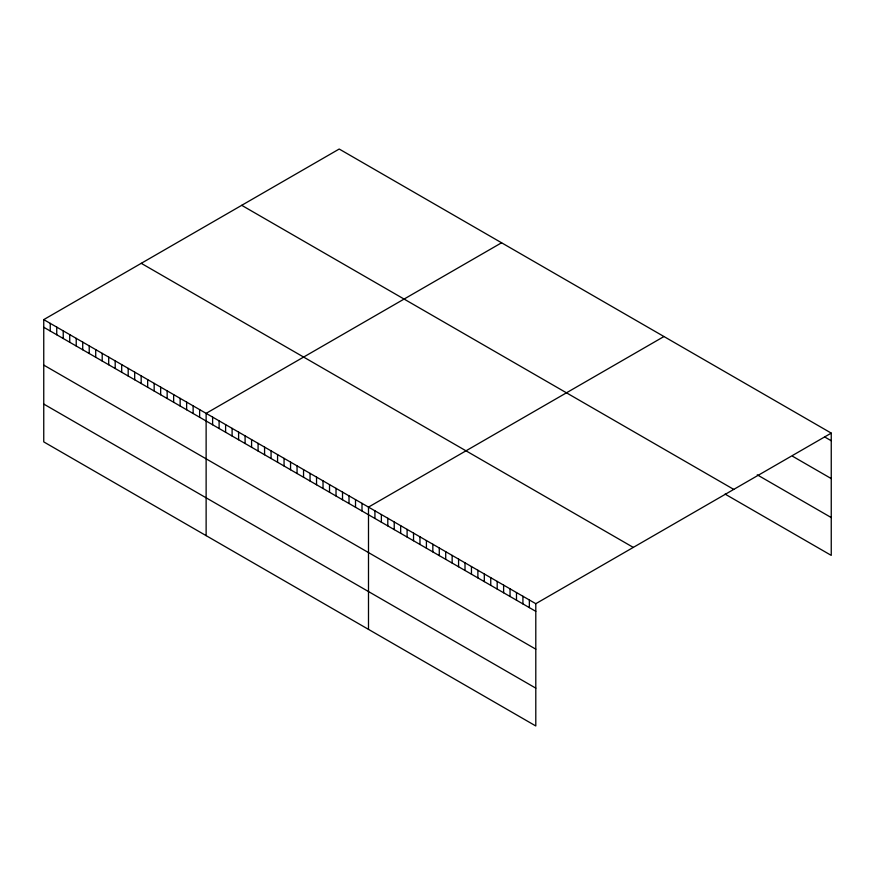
<?xml version="1.0" encoding="UTF-8"?>
<svg xmlns="http://www.w3.org/2000/svg" width="875" height="875" viewBox="0 0 875 875"><rect width="100%" height="100%" fill="white"/><g stroke="black" fill="none" stroke-linecap="round" stroke-linejoin="round"><path stroke-width="1.31" d="M43.75 319.616L535.795 603.695L535.795 725.966L43.75 441.886L43.75 319.616L339.205 149.034L831.25 433.114L831.25 555.384L725.08 494.091M501.583 242.78L206.128 413.361L206.128 535.631M663.961 336.525L368.495 507.106L368.495 629.388M535.795 603.695L831.25 433.114M824.819 437.041L831.25 440.759M792.641 456.291L831.25 478.581M757.258 474.841L831.25 517.562M241.708 205.319L733.753 489.398M141.247 263.32L633.292 547.4M43.75 327.261L535.795 611.341M43.75 365.094L535.795 649.163M43.75 404.064L535.795 688.144M529.353 599.977L529.353 607.622M522.922 596.258L522.922 603.914M516.491 592.55L516.491 600.195M510.048 588.831L510.048 596.477M503.617 585.113L503.617 592.769M497.186 581.405L497.186 589.05M490.755 577.686L490.755 585.331M484.312 573.967L484.312 581.623M477.881 570.259L477.881 577.905M471.45 566.541L471.45 574.186M465.008 562.822L465.008 570.478M458.577 559.114L458.577 566.759M452.145 555.395L452.145 563.041M445.714 551.688L445.714 559.333M439.272 547.969L439.272 555.614M432.841 544.25L432.841 551.906M426.409 540.542L426.409 548.188M419.967 536.823L419.967 544.469M413.536 533.105L413.536 540.761M407.105 529.397L407.105 537.042M400.673 525.678L400.673 533.323M394.231 521.959L394.231 529.616M387.8 518.252L387.8 525.897M381.369 514.533L381.369 522.178M374.927 510.814L374.927 518.47M361.998 503.355L361.998 511M355.513 499.603L355.513 507.248M349.016 495.852L349.016 503.508M342.519 492.1L342.519 499.756M336.022 488.359L336.022 496.005M329.525 484.608L329.525 492.253M323.028 480.856L323.028 488.502M316.542 477.105L316.542 484.75M310.045 473.353L310.045 481.009M303.548 469.602L303.548 477.258M297.052 465.861L297.052 473.506M290.555 462.109L290.555 469.755M284.058 458.358L284.058 466.003M277.572 454.606L277.572 462.252M271.075 450.855L271.075 458.5M264.578 447.103L264.578 454.759M258.081 443.363L258.081 451.008M251.584 439.611L251.584 447.256M245.098 435.859L245.098 443.505M238.602 432.108L238.602 439.753M232.105 428.356L232.105 436.002M225.608 424.605L225.608 432.261M219.111 420.853L219.111 428.509M212.614 417.113L212.614 424.758M199.631 409.609L199.631 417.255M193.134 405.858L193.134 413.503M186.637 402.106L186.637 409.762M180.141 398.355L180.141 406.011M173.644 394.614L173.644 402.259M167.158 390.863L167.158 398.508M160.661 387.111L160.661 394.756M154.164 383.359L154.164 391.005M147.667 379.608L147.667 387.253M141.17 375.856L141.17 383.512M134.684 372.116L134.684 379.761M128.188 368.364L128.188 376.009M121.691 364.613L121.691 372.258M115.194 360.861L115.194 368.506M108.697 357.109L108.697 364.755M102.2 353.358L102.2 361.014M95.714 349.617L95.714 357.262M89.217 345.866L89.217 353.511M82.72 342.114L82.72 349.759M76.223 338.363L76.223 346.008M69.727 334.611L69.727 342.256M63.23 330.859L63.23 338.516M56.744 327.108L56.744 334.764M50.247 323.367L50.247 331.012"/></g></svg>
